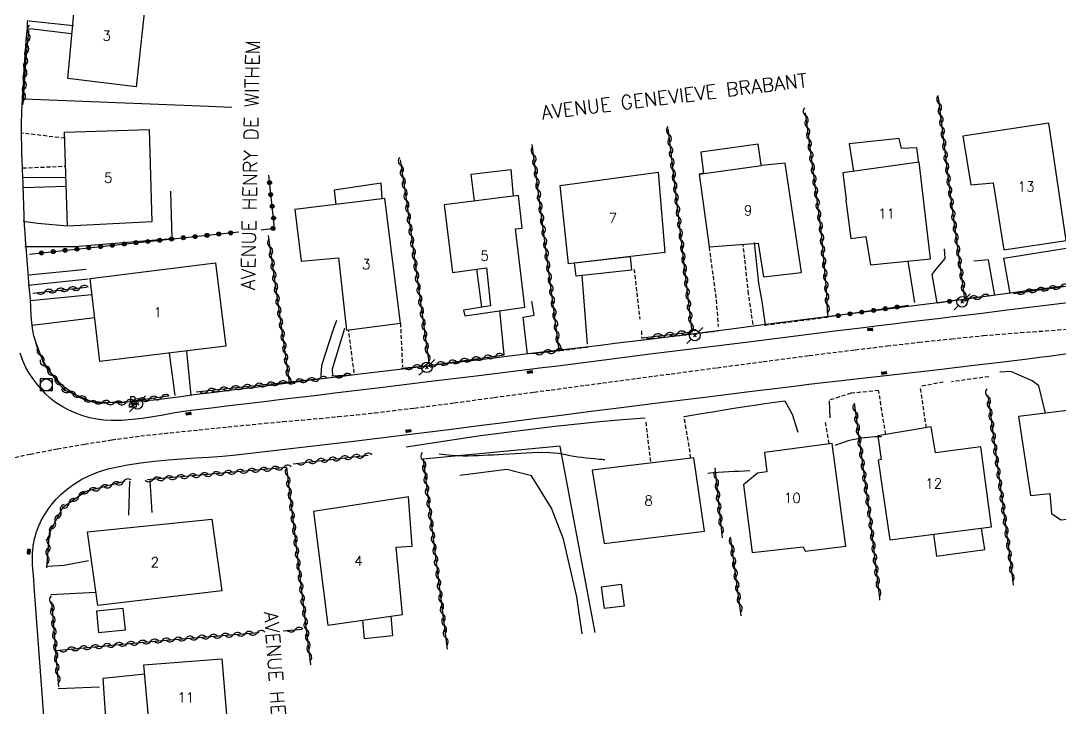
# Model space of a CAD drawing. Header units: millimetres. Extents: x 150997 to 152001, y 151999 to 153001.
# Drawn here: x 151516.8 to 151647.9, y 152403.7 to 152490.5 of the extents above; entities that cross this region are included whole.
import ezdxf
from ezdxf.enums import TextEntityAlignment as Align

# ---------------------------------------------------------------- set-up
doc = ezdxf.new("R2010")
doc.units = ezdxf.units.MM
doc.linetypes.add('DASHED', pattern=[0.75, 0.5, -0.25])
doc.layers.get('0').update_dxf_attribs({"linetype": 'CONTINUOUS'})
for name, color, linetype in [('W0001', 6, 'DASHED'), ('W0014', 7, 'CONTINUOUS'), ('W0017', 7, 'CONTINUOUS'), ('W0101', 7, 'CONTINUOUS'), ('W0104', 1, 'CONTINUOUS'), ('W0105', 7, 'CONTINUOUS'), ('W0112', 1, 'DASHED'), ('W0211', 2, 'CONTINUOUS'), ('W0214', 2, 'CONTINUOUS'), ('W0300', 7, 'CONTINUOUS'), ('W0310', 3, 'CONTINUOUS'), ('W0323', 7, 'CONTINUOUS'), ('W0330', 7, 'CONTINUOUS'), ('W0401', 7, 'CONTINUOUS'), ('W0420', 7, 'CONTINUOUS'), ('W0438', 7, 'CONTINUOUS'), ('W0473', 7, 'CONTINUOUS'), ('W0989', 7, 'CONTINUOUS'), ('W0991', 7, 'CONTINUOUS')]:
    doc.layers.add(name, color=color, linetype=linetype)
doc.styles.get("Standard").update_dxf_attribs({"font": 'romans.shx', "width": 0.85})

# ---------------------------------------------------------------- blocks, each defined once
blk = doc.blocks.new('T473')
for p, q in [((-0.166667, 0.166667), (0.166667, -0.166667)), ((-0.166667, -0.166667), (0.166667, 0.166667)), ((0.500001, 0.500001), (1.000002, 1.000002)), ((-1.000002, -1.000002), (-0.500001, -0.500001))]:
    blk.add_line(p, q)
blk.add_ellipse((0, 0), major_axis=(0.471405, 0.471405), ratio=1, start_param=5.4977871438, end_param=11.780972451)
blk = doc.blocks.new('T401')
for p, q in [((-0.3, 0.3), (0, 0.3)), ((-0.3, -0.25), (-0.3, 0.3)), ((-0.3, 0.15), (0, 0.15)), ((-0.3, 0), (0, 0)), ((0, 0.3), (0, -0.25)), ((-0.3, -0.15), (0, -0.15)), ((-0.3, -0.25), (-0.3, -0.3)), ((-0.3, -0.3), (0, -0.3)), ((0, -0.3), (0, -0.25))]:
    blk.add_line(p, q)
blk = doc.blocks.new('T420')
for p, q in [((0.75, 0.75), (-0.75, 0.75)), ((-0.75, 0.75), (-0.75, -0.75)), ((0.75, 0.75), (0.75, -0.75)), ((0.75, -0.75), (-0.75, -0.75))]:
    blk.add_line(p, q)
blk.add_ellipse((0, 0), major_axis=(-0.53, 0.53), ratio=1, start_param=3.926991, end_param=10.210176)
blk = doc.blocks.new('T438')
for p, q in [((-0.4, 0.2), (0.4, 0.2)), ((-0.4, -0.2), (-0.4, 0.2)), ((0.15, 1.1), (-0.3, 1.1)), ((-0.3, 1.1), (-0.3, 0.5)), ((-0.3, 0.5), (0.15, 0.5)), ((0.3, 0.65), (0.3, 0.95)), ((0.4, 0.2), (0.4, -0.2))]:
    blk.add_line(p, q)
at = {"flags": 128}
for points in [[(-0.4, -0.2), (0.4, 0.2)], [(0.4, -0.2), (-0.4, -0.2)]]:
    blk.add_lwpolyline(points, dxfattribs=at)
for centre, major_axis, start_param, end_param in [((0.15, 0.95), (0.106, -0.106), 0.785398, 2.356194), ((0.15, 0.65), (0.106, 0.106), 3.926991, 5.497787)]:
    blk.add_ellipse(centre, major_axis=major_axis, ratio=1, start_param=start_param, end_param=end_param)
blk = doc.blocks.new('t310o')
at = {"color": 0, "linetype": 'Continuous'}
for centre, start, end in [((-0.5, 0.38), 216.8699, 323.1304), ((0.5, -0.37), 36.8699, 143.1303)]:
    blk.add_arc(centre, 0.625, start, end, dxfattribs=at)
blk = doc.blocks.new('t323o')
at = {"color": 0, "linetype": 'Continuous'}
for radius in [0.25, 0.15]:
    blk.add_circle((0, 0), radius, dxfattribs=at)

msp = doc.modelspace()

# ---------------------------------------------------------------- linework, layer by layer
at = {"layer": 'W0001'}
msp.add_lwpolyline([(151514.59, 152435.08), (151517.99, 152435.8), (151521.41, 152436.46), (151524.83, 152437.06), (151528.27, 152437.6), (151531.92, 152438.09), (151535.59, 152438.49), (151539.26, 152438.86), (151542.93, 152439.24), (151545.24, 152439.47), (151547.55, 152439.69), (151549.87, 152439.9), (151552.18, 152440.1), (151554.49, 152440.31), (151556.81, 152440.53), (151559.12, 152440.76), (151561.43, 152441.01), (151566.47, 152441.62), (151571.5, 152442.27), (151576.53, 152442.96), (151581.56, 152443.63), (151583.72, 152443.91), (151585.88, 152444.2), (151588.04, 152444.49), (151590.2, 152444.78), (151592.36, 152445.07), (151594.52, 152445.36), (151596.69, 152445.65), (151598.85, 152445.93), (151604.65, 152446.71), (151610.46, 152447.48), (151616.26, 152448.25), (151622.08, 152448.97), (151626.12, 152449.45), (151630.16, 152449.92), (151634.21, 152450.36), (151638.26, 152450.76), (151639.82, 152450.9), (151641.38, 152451.03), (151642.93, 152451.14), (151644.49, 152451.25), (151646.05, 152451.36), (151647.61, 152451.48), (151649.17, 152451.6)], dxfattribs=at)
at = {"layer": 'W0014'}
for points in [[(151648.4, 152457), (151646.55, 152456.77), (151644.71, 152456.53), (151642.86, 152456.28), (151641.01, 152456.02), (151639.17, 152455.77), (151637.32, 152455.52), (151635.47, 152455.28), (151629.15, 152454.47), (151622.82, 152453.66), (151616.49, 152452.86), (151610.16, 152452.06), (151606.47, 152451.59), (151602.78, 152451.12), (151599.09, 152450.65), (151595.4, 152450.19), (151593.57, 152449.97), (151591.75, 152449.75), (151589.92, 152449.53), (151588.1, 152449.31), (151586.27, 152449.09), (151584.45, 152448.87), (151582.62, 152448.66), (151580.8, 152448.44), (151575.41, 152447.79), (151570.02, 152447.14), (151564.63, 152446.5), (151559.24, 152445.84), (151556.67, 152445.52), (151554.1, 152445.2), (151551.52, 152444.88), (151548.95, 152444.55), (151546.38, 152444.23), (151543.8, 152443.9), (151541.23, 152443.58), (151538.66, 152443.27), (151536.97, 152443.05), (151535.29, 152442.84), (151533.61, 152442.63), (151531.92, 152442.47), (151531.21, 152442.41), (151530.5, 152442.38), (151529.78, 152442.35), (151529.07, 152442.33), (151528.28, 152442.3), (151527.48, 152442.25), (151526.67, 152442.25), (151525.87, 152442.36), (151525.16, 152442.56), (151524.47, 152442.84), (151523.81, 152443.17), (151523.18, 152443.57), (151522.42, 152444.15), (151521.71, 152444.8), (151521.07, 152445.5), (151520.47, 152446.24), (151520.05, 152446.86), (151519.68, 152447.5), (151519.36, 152448.16), (151519.07, 152448.84), (151518.83, 152449.46), (151518.63, 152450.09), (151518.46, 152450.74), (151518.32, 152451.39), (151518.18, 152452.36), (151518.11, 152453.34), (151518.06, 152454.32), (151518, 152455.3), (151517.86, 152456.96), (151517.72, 152458.63), (151517.59, 152460.3), (151517.46, 152461.97), (151517.4, 152462.87), (151517.34, 152463.76), (151517.28, 152464.66), (151517.23, 152465.56), (151517.2, 152466.2), (151517.18, 152466.84), (151517.16, 152467.48), (151517.14, 152468.11), (151517.12, 152468.75), (151517.1, 152469.39), (151517.08, 152470.03), (151517.06, 152470.67), (151517.05, 152471.07), (151517.03, 152471.48), (151517.01, 152471.88), (151516.99, 152472.29), (151516.98, 152472.69), (151516.96, 152473.1), (151516.94, 152473.51), (151516.93, 152473.91), (151516.91, 152474.83), (151516.89, 152475.75), (151516.88, 152476.68), (151516.89, 152477.6), (151516.9, 152478), (151516.91, 152478.41), (151516.92, 152478.81), (151516.94, 152479.21), (151516.96, 152479.62), (151516.98, 152480.02), (151517.01, 152480.43), (151517.03, 152480.83), (151517.13, 152482.61), (151517.24, 152484.39), (151517.36, 152486.17), (151517.48, 152487.95), (151517.52, 152488.39), (151517.55, 152488.83), (151517.59, 152489.27), (151517.62, 152489.71), (151517.66, 152490.15), (151517.7, 152490.59)], [(151649.23, 152454.96), (151646.45, 152454.61), (151643.67, 152454.26), (151640.89, 152453.91), (151638.11, 152453.57), (151636.24, 152453.34), (151634.37, 152453.11), (151632.5, 152452.88), (151630.62, 152452.66), (151628.75, 152452.44), (151626.88, 152452.21), (151625.01, 152451.98), (151623.14, 152451.76), (151619.51, 152451.31), (151615.88, 152450.85), (151612.25, 152450.4), (151608.62, 152449.95), (151605.52, 152449.56), (151602.42, 152449.17), (151599.31, 152448.78), (151596.21, 152448.4), (151594.27, 152448.15), (151592.32, 152447.91), (151590.38, 152447.66), (151588.43, 152447.41), (151586.49, 152447.17), (151584.54, 152446.92), (151582.6, 152446.68), (151580.65, 152446.44), (151574.59, 152445.69), (151568.53, 152444.95), (151562.46, 152444.22), (151556.4, 152443.48), (151554.18, 152443.22), (151551.96, 152442.95), (151549.74, 152442.68), (151547.52, 152442.42), (151545.3, 152442.15), (151543.08, 152441.88), (151540.86, 152441.61), (151538.64, 152441.34), (151537.34, 152441.16), (151536.04, 152440.95), (151534.75, 152440.73), (151533.45, 152440.51), (151532.15, 152440.31), (151530.83, 152440.16), (151529.51, 152440.06), (151528.19, 152440.04), (151527.29, 152440.09), (151526.39, 152440.2), (151525.51, 152440.38), (151524.64, 152440.62), (151523.73, 152440.95), (151522.85, 152441.33), (151522, 152441.79), (151521.19, 152442.31), (151520.53, 152442.84), (151519.92, 152443.42), (151519.35, 152444.04), (151518.82, 152444.68), (151518.32, 152445.33), (151517.85, 152446.01), (151517.43, 152446.73), (151517.09, 152447.48), (151516.73, 152448.55)], [(151519.73, 152402.18), (151519.52, 152404.99), (151519.31, 152407.8), (151519.1, 152410.62), (151518.89, 152413.43), (151518.69, 152416.25), (151518.5, 152419.06), (151518.42, 152419.98), (151518.34, 152420.89), (151518.28, 152421.81), (151518.27, 152422.74), (151518.28, 152423.05), (151518.29, 152423.36), (151518.31, 152423.67), (151518.34, 152423.99), (151518.37, 152424.3), (151518.42, 152424.61), (151518.48, 152424.92), (151518.55, 152425.23), (151518.78, 152426), (151519.07, 152426.75), (151519.41, 152427.49), (151519.81, 152428.19), (151520.25, 152428.87), (151520.74, 152429.52), (151521.27, 152430.13), (151521.85, 152430.7), (151522.68, 152431.4), (151523.56, 152432.05), (151524.48, 152432.62), (151525.45, 152433.12), (151526.61, 152433.58), (151527.82, 152433.93), (151529.03, 152434.2), (151530.25, 152434.43), (151531.96, 152434.71), (151533.67, 152434.92), (151535.38, 152435.08), (151537.1, 152435.21), (151538.82, 152435.32), (151540.53, 152435.43), (151542.25, 152435.56), (151543.96, 152435.73), (151549.03, 152436.29), (151554.1, 152436.88), (151559.17, 152437.49), (151564.23, 152438.11), (151567.69, 152438.54), (151571.15, 152438.97), (151574.6, 152439.4), (151578.06, 152439.84), (151581.51, 152440.28), (151584.97, 152440.72), (151588.42, 152441.16), (151591.88, 152441.6), (151597.5, 152442.3), (151603.12, 152443.01), (151608.74, 152443.71), (151614.37, 152444.39), (151616.23, 152444.61), (151618.09, 152444.83), (151619.95, 152445.04), (151621.82, 152445.25), (151623.68, 152445.46), (151625.54, 152445.67), (151627.4, 152445.88), (151629.27, 152446.1), (151632.98, 152446.53), (151636.7, 152446.97), (151640.42, 152447.42), (151644.13, 152447.88), (151645.31, 152448.03), (151646.49, 152448.18), (151647.67, 152448.34), (151648.85, 152448.49)], [(151595.56, 152440.34), (151592.71, 152440.12), (151589.87, 152439.88), (151587.02, 152439.6), (151584.18, 152439.29), (151579.48, 152438.71), (151574.78, 152438.09), (151570.08, 152437.4), (151565.4, 152436.67)]]:
    msp.add_lwpolyline(points, dxfattribs=at)
at = {"layer": 'W0017'}
for points in [[(151523.44, 152489.88), (151517.85, 152490.44)], [(151517.97, 152489.51), (151523.17, 152488.9)], [(151535.9, 152463.04), (151535.74, 152468.98)], [(151522.67, 152464.56), (151518.95, 152464.9), (151517.1, 152465.18)], [(151517.31, 152461.99), (151523.55, 152462.01), (151535.9, 152463.04)], [(151610.77, 152452.13), (151610.33, 152455.07), (151609.9, 152457.39), (151609.35, 152462.53)], [(151632.42, 152454.89), (151631.79, 152458.49), (151632.27, 152459.16), (151633.41, 152460.48), (151633.32, 152461.71)], [(151640.82, 152460.53), (151648.69, 152461.8)], [(151628.72, 152460.17), (151629.56, 152454.95)], [(151639.71, 152455.83), (151638.87, 152460.31), (151637.05, 152460.17)], [(151641.62, 152456.08), (151640.82, 152460.53)], [(151525.06, 152459.11), (151517.83, 152458.37)], [(151517.71, 152457.11), (151525.31, 152457.94)], [(151588.3, 152449.66), (151587.64, 152458.35)], [(151518.02, 152455.19), (151525.7, 152455.93)], [(151580.72, 152448.43), (151580.19, 152453.08), (151581.58, 152453.34), (151581.28, 152455.12)], [(151577.8, 152448.32), (151577.25, 152453.94)], [(151518.21, 152452.08), (151526.12, 152453.04)], [(151556.61, 152452.65), (151556.22, 152451.53), (151554.74, 152446.99), (151554.67, 152445.78), (151554.68, 152445.46)], [(151556.15, 152445.64), (151556.11, 152446.58), (151557.68, 152451.68)], [(151535.5, 152448.54), (151536.23, 152443.21)], [(151538.3, 152443.22), (151537.73, 152448.81)], [(151646.09, 152440.97), (151645.25, 152444.4), (151644.38, 152445.06), (151641.69, 152446.25), (151640.32, 152446.16)], [(151613.18, 152442.51), (151614.12, 152440.83), (151614.82, 152438.56)], [(151618.8, 152442.54), (151618.88, 152440.39)], [(151530.5, 152432.39), (151530.39, 152428.08)], [(151533.36, 152428.41), (151533.13, 152432.46)], [(151520.14, 152421.64), (151522.26, 152421.77), (151525.32, 152422.38)], [(151526.26, 152418.31), (151520.57, 152418.03)], [(151521.5, 152406.2), (151526.73, 152406.43)]]:
    msp.add_lwpolyline(points, dxfattribs=at)
at = {"layer": 'W0101'}
for points in [[(151531.33, 152482.17), (151522.73, 152483.23), (151523.83, 152495.07), (151532.64, 152494.23)], [(151648.7, 152462.78), (151646.51, 152477.58), (151635.64, 152475.95), (151636.67, 152469.81), (151639.48, 152470.03), (151640.81, 152461.57)], [(151533.33, 152465.11), (151522.67, 152464.56), (151522.32, 152476.43), (151532.98, 152476.77)], [(151631.59, 152460.47), (151630.16, 152472.64), (151620.52, 152471.29), (151620.92, 152467.89), (151620.9, 152467.84), (151621.51, 152463), (151623.43, 152463.28), (151623.99, 152459.68)], [(151598.04, 152461.27), (151585.89, 152459.84), (151584.83, 152469.72), (151597.23, 152471.39)], [(151564.69, 152452.33), (151562.72, 152468.08), (151551.35, 152466.66), (151552.18, 152460.14), (151556.89, 152460.58), (151557.87, 152451.46)], [(151580.4, 152454.37), (151579.21, 152464.24), (151580.07, 152464.33), (151579.6, 152468.45), (151570.22, 152467.29), (151571.27, 152458.73), (151575.55, 152459.3), (151576.05, 152454.53), (151572.63, 152453.96), (151572.83, 152453.24)], [(151542.68, 152449.41), (151526.77, 152447.48), (151525.55, 152457.97), (151541.35, 152459.93)], [(151655.06, 152442.08), (151642.68, 152440.55), (151644.19, 152430.59), (151646.63, 152430.84), (151646.63, 152430.82), (151646.83, 152428.32), (151648.03, 152427.49), (151651.4, 152427.85), (151651.4, 152427.82), (151651.41, 152427.55), (151656.83, 152428.41)], [(151631.67, 152439.23), (151624.92, 152438.11), (151625.34, 152435.12), (151624.99, 152435.05), (151626.43, 152424.98), (151639.27, 152426.62), (151637.94, 152436.74), (151632.22, 152435.97)], [(151619.16, 152437.14), (151610.61, 152436), (151610.94, 152433.57), (151609.74, 152433.38), (151607.99, 152431.93), (151609.08, 152423.4), (151615.52, 152424.11), (151615.74, 152423.55), (151620.87, 152424.2)], [(151601.72, 152435.34), (151588.88, 152433.76), (151590.41, 152424.52), (151603.04, 152426.07)], [(151565.73, 152430.41), (151553.72, 152428.55), (151555.52, 152414.21), (151564.95, 152415.55), (151564.15, 152424.04), (151566.19, 152424.17)], [(151542.18, 152418.55), (151526.51, 152416.7), (151525.22, 152425.98), (151540.9, 152427.59)], [(151542.91, 152400.89), (151533.13, 152400.22), (151532.33, 152409.2), (151542.14, 152409.94)]]:
    msp.add_lwpolyline(points, close=True, dxfattribs=at)
for points in [[(151610.25, 152472.22), (151610.22, 152472.3), (151609.85, 152474.94), (151602.61, 152473.91), (151602.95, 152471.27), (151602.37, 152471.16)], [(151615.28, 152458.74), (151613.22, 152472.55), (151610.25, 152472.22)], [(151602.37, 152471.16), (151603.63, 152461.96), (151609.82, 152462.45), (151610.49, 152458.18), (151615.28, 152458.74)]]:
    msp.add_lwpolyline(points, dxfattribs=at)
at = {"layer": 'W0104'}
for points in [[(151630.08, 152472.63), (151629.85, 152474.47), (151627.92, 152474.38), (151627.62, 152475.63), (151621.3, 152474.97), (151621.87, 152471.48)], [(151574.04, 152467.76), (151573.6, 152471.15), (151578.63, 152471.71), (151578.92, 152468.37)], [(151602.37, 152471.16), (151610.25, 152472.22)], [(151562.4, 152468.04), (151562.25, 152469.99), (151556.35, 152469.14), (151556.55, 152467.31)], [(151574.98, 152454.35), (151574.34, 152459.14)], [(151631.95, 152425.69), (151632.35, 152422.93), (151638.42, 152423.75), (151638, 152426.46)], [(151563.47, 152415.35), (151563.7, 152412.85), (151560.14, 152412.49), (151559.97, 152414.85)], [(151533.07, 152400.92), (151527.64, 152400.61), (151527.17, 152407.52), (151532.43, 152408.07)]]:
    msp.add_lwpolyline(points, dxfattribs=at)
for points in [[(151593.69, 152460.76), (151593.86, 152459.02), (151586.87, 152458.27), (151586.65, 152459.93)], [(151592.56, 152419.37), (151592.91, 152416.61), (151590.43, 152416.3), (151590.08, 152419.05)], [(151529.73, 152416.29), (151526.36, 152415.96), (151526.61, 152413.28), (151529.99, 152413.61)]]:
    msp.add_lwpolyline(points, close=True, dxfattribs=at)
at = {"layer": 'W0105'}
for points in [[(151522.49, 152470.67), (151517.06, 152470.73)], [(151517.1, 152469.46), (151522.52, 152469.62)]]:
    msp.add_lwpolyline(points, dxfattribs=at)
at = {"layer": 'W0112'}
for points in [[(151522.34, 152475.68), (151516.91, 152476.32)], [(151517.03, 152471.92), (151522.45, 152472.15)], [(151603.63, 152461.96), (151604.53, 152455.3), (151604.53, 152455.25), (151604.78, 152451.9)], [(151609.19, 152452.17), (151608.62, 152456.04), (151607.94, 152462.3)], [(151594.17, 152459.12), (151594.89, 152452.83)], [(151564.69, 152452.33), (151564.95, 152446.8)], [(151610.64, 152452.08), (151618.56, 152453.09)], [(151558.86, 152446.05), (151558.15, 152451.49)], [(151594.98, 152450.2), (151604.77, 152451.35)], [(151595.09, 152451.36), (151595.14, 152450.4)], [(151584.82, 152448.86), (151588.3, 152449.32)], [(151638.94, 152445.57), (151634.24, 152444.94)], [(151633.19, 152444.89), (151630.29, 152444.33)], [(151631.05, 152439.12), (151630.29, 152444.33)], [(151625.03, 152443.83), (151621.55, 152443.48), (151618.8, 152442.59)], [(151625.92, 152438.28), (151625.03, 152443.83)], [(151601.35, 152435.29), (151600.5, 152440.55)], [(151595.64, 152439.83), (151596.26, 152434.67)], [(151618.79, 152437.1), (151618.33, 152439.84)]]:
    msp.add_lwpolyline(points, dxfattribs=at)
at = {"layer": 'W0211'}
msp.add_lwpolyline([(151619.57, 152436.91, -0.053817), (151622.03, 152437.7, -0.053817), (151625.4, 152438.02)], format="xyb", dxfattribs=at)
for points in [[(151569.56, 152435.83), (151570.32, 152435.74), (151571.08, 152435.67), (151571.85, 152435.62), (151572.61, 152435.6), (151573.25, 152435.59), (151573.88, 152435.61), (151574.52, 152435.63), (151575.15, 152435.66), (151575.78, 152435.69), (151576.42, 152435.73), (151577.05, 152435.76), (151577.69, 152435.79), (151579.15, 152435.87), (151580.62, 152435.97), (151582.09, 152436.04), (151583.57, 152436.01), (151584.07, 152435.97), (151584.58, 152435.91), (151585.08, 152435.83), (151585.58, 152435.74), (151586.08, 152435.64), (151586.57, 152435.55), (151587.07, 152435.47), (151587.58, 152435.4), (151588.12, 152435.33), (151588.67, 152435.28), (151589.22, 152435.23), (151589.77, 152435.18), (151589.94, 152435.17), (151590.12, 152435.15), (151590.29, 152435.14), (151590.47, 152435.13)], [(151603.46, 152433.41), (151604.12, 152433.46), (151604.78, 152433.51), (151605.45, 152433.55), (151606.11, 152433.59), (151606.77, 152433.63), (151607.44, 152433.66), (151608.1, 152433.69), (151608.77, 152433.72)]]:
    msp.add_lwpolyline(points, dxfattribs=at)
at = {"layer": 'W0214'}
msp.add_lwpolyline([(151600.5, 152440.55), (151602.41, 152440.88), (151604.33, 152441.19), (151606.24, 152441.5), (151608.16, 152441.8), (151609.42, 152441.99), (151610.67, 152442.17), (151611.93, 152442.34), (151613.18, 152442.51)], dxfattribs=at)
at = {"layer": 'W0300'}
for points in [[(151543.42, 152479.56), (151540.52, 152479.68), (151534.16, 152479.94), (151527.8, 152480.2), (151521.44, 152480.45), (151520.38, 152480.49), (151519.32, 152480.53), (151518.26, 152480.56), (151517.21, 152480.6)], [(151584.86, 152436.79), (151567.56, 152435.18)], [(151589.26, 152413.29), (151584.86, 152436.77)]]:
    msp.add_lwpolyline(points, dxfattribs=at)
at = {"layer": 'W0310'}
for points in [[(151517.11, 152479.92), (151517.42, 152485.4), (151517.85, 152489.54)], [(151639.48, 152455.84), (151635.9, 152455.4), (151634.01, 152469.19), (151632.57, 152480.84)], [(151618.63, 152453.18), (151618.46, 152456.59), (151617.78, 152464.06), (151615.79, 152478.88)], [(151595.18, 152450.5), (151601.52, 152451.24), (151601.49, 152451.24), (151600.25, 152461.97), (151598.69, 152475.21), (151598.49, 152476.87)], [(151581.26, 152448.49), (151584.77, 152448.86), (151584.74, 152448.86), (151581.33, 152474.88)], [(151564.64, 152472.94), (151565.42, 152468.04), (151568.32, 152447.01)], [(151554.53, 152445.3), (151550.68, 152444.9), (151548.05, 152463.41)], [(151518.33, 152456.12), (151525.1, 152456.87)], [(151642.03, 152456.08), (151649.22, 152457.1)], [(151535.4, 152443.11), (151529.33, 152442.25), (151525.75, 152442.4), (151522.29, 152443.89), (151519.74, 152447.13), (151518.76, 152449.72)], [(151564.78, 152446.63), (151567.94, 152446.94), (151577.8, 152448.32)], [(151558.52, 152445.77), (151556, 152445.62)], [(151550.68, 152444.9), (151538.91, 152443.64)], [(151638.81, 152443.2), (151641.63, 152422.47), (151641.99, 152419.26)], [(151625.19, 152417.36), (151625.16, 152417.63), (151623.95, 152427.74), (151621.97, 152442.25)], [(151551.17, 152434.58), (151560.64, 152435.68)], [(151567.56, 152435.1), (151570.58, 152411.17)], [(151553.37, 152409.22), (151550.34, 152434.11), (151550.31, 152434.13), (151532.74, 152432.55)], [(151605.31, 152425.24), (151604.41, 152434.07)], [(151529.9, 152432.33), (151525.02, 152431.08), (151522.05, 152429.03), (151520.39, 152425.81), (151520.04, 152421.43)], [(151607.7, 152415.38), (151606.39, 152425.16)], [(151521.58, 152406.44), (151521.21, 152410.89), (151521.2, 152410.99), (151520.69, 152417.16)], [(151521.2, 152410.99), (151533.2, 152412.14), (151546.84, 152413.26)], [(151549.9, 152413.51), (151552.24, 152413.7)]]:
    msp.add_lwpolyline(points, dxfattribs=at)
at = {"layer": 'W0323'}
for points in [[(151547.12, 152464.13), (151548.82, 152464.31), (151548.07, 152471.01)], [(151517.91, 152461.04), (151531.24, 152462.48), (151544.31, 152463.84)], [(151635.13, 152455.26), (151632.49, 152454.84)], [(151628.81, 152454.58), (151618.45, 152453.07)]]:
    msp.add_lwpolyline(points, dxfattribs=at)
at = {"layer": 'W0330'}
msp.add_lwpolyline([(151587.61, 152413.1), (151586.96, 152417.8), (151585.28, 152425.05), (151583.74, 152428.96), (151581.21, 152433.06), (151578.11, 152433.85), (151572.17, 152433.1)], dxfattribs=at)

# ---------------------------------------------------------------- block references
at = {"layer": 'W0310'}
for p, rotation in [((151517.78, 152488.9), 84.06455738657793), ((151517.62, 152487.4), 84.06455738657793), ((151517.47, 152485.91), 84.06455738657793), ((151517.36, 152484.42), 86.7494765926798), ((151517.28, 152482.92), 86.7494765926798), ((151517.19, 152481.42), 86.7494765926798), ((151632.67, 152480.08), 97.04658777673474), ((151615.84, 152478.52), 97.65343998153836), ((151632.85, 152478.59), 97.04658777673474), ((151598.57, 152476.16), 96.89148497839216), ((151616.04, 152477.03), 97.65343998153836), ((151633.03, 152477.1), 97.04658777673474), ((151598.75, 152474.67), 96.72465132625324), ((151616.24, 152475.54), 97.65343998153836), ((151633.22, 152475.61), 97.04658777673474), ((151581.5, 152473.6), 97.47540066534856), ((151616.44, 152474.06), 97.65343998153836), ((151633.4, 152474.12), 97.04658777673474), ((151564.75, 152472.26), 278.9696591517873), ((151581.69, 152472.11), 97.47540066534856), ((151598.93, 152473.18), 96.72465132625324), ((151616.64, 152472.57), 97.65343998153836), ((151633.59, 152472.63), 97.04658777673474), ((151564.98, 152470.78), 278.9696591517873), ((151599.1, 152471.69), 96.72465132625324), ((151616.84, 152471.08), 97.65343998153836), ((151633.77, 152471.14), 97.04658777673474), ((151581.89, 152470.62), 97.47540066534856), ((151599.28, 152470.2), 96.72465132625324), ((151617.04, 152469.6), 97.65343998153836), ((151633.95, 152469.66), 97.04658777673474), ((151565.22, 152469.3), 278.9696591517873), ((151582.08, 152469.13), 97.47540066534856), ((151599.45, 152468.72), 96.72465132625324), ((151617.24, 152468.11), 97.65343998153836), ((151634.15, 152468.17), 97.80113777196638), ((151565.45, 152467.81), 277.8491643535448), ((151582.28, 152467.65), 97.47540066534856), ((151599.63, 152467.23), 96.72465132625324), ((151565.65, 152466.33), 277.8491643535448), ((151582.47, 152466.16), 97.47540066534856), ((151599.8, 152465.74), 96.72465132625324), ((151617.44, 152466.62), 97.65343998153836), ((151634.36, 152466.68), 97.80113777196638), ((151565.86, 152464.84), 277.8491643535448), ((151582.67, 152464.67), 97.47540066534856), ((151599.98, 152464.25), 96.72465132625324), ((151617.64, 152465.14), 97.65343998153836), ((151634.56, 152465.2), 97.80113777196638), ((151566.06, 152463.36), 277.8491643535448), ((151582.86, 152463.19), 97.47540066534856), ((151617.82, 152463.65), 95.23107496945285), ((151634.76, 152463.71), 97.80113777196638), ((151548.26, 152461.93), 98.09153626805931), ((151566.27, 152461.87), 277.8491643535448), ((151583.06, 152461.7), 97.47540066534856), ((151600.16, 152462.76), 96.72465132625324), ((151617.95, 152462.16), 95.23107496945285), ((151634.97, 152462.22), 97.80113777196638), ((151548.47, 152460.44), 98.09153626805931), ((151566.47, 152460.38), 277.8491643535448), ((151583.25, 152460.21), 97.47540066534856), ((151600.33, 152461.27), 96.59917646808543), ((151618.09, 152460.66), 95.23107496945285), ((151635.17, 152460.74), 97.80113777196638), ((151548.68, 152458.96), 98.09153626805931), ((151566.68, 152458.9), 277.8491643535448), ((151600.5, 152459.78), 96.59917646808543), ((151618.23, 152459.17), 95.23107496945285), ((151635.37, 152459.25), 97.80113777196638), ((151583.45, 152458.72), 97.47540066534856), ((151600.67, 152458.29), 96.59917646808543), ((151618.36, 152457.67), 95.23107496945285), ((151635.58, 152457.77), 97.80113777196638), ((151548.89, 152457.47), 98.09153626805931), ((151566.88, 152457.41), 277.8491643535448), ((151583.64, 152457.24), 97.47540066534856), ((151600.85, 152456.8), 96.59917646808543), ((151635.78, 152456.28), 97.80113777196638), ((151647.97, 152456.92), 8.063115892718242), ((151519.82, 152456.29), 6.30581558322563), ((151521.31, 152456.45), 6.30581558322563), ((151522.81, 152456.62), 6.30581558322563), ((151524.3, 152456.78), 6.30581558322563), ((151549.1, 152455.99), 98.09153626805931), ((151567.09, 152455.93), 277.8491643535448), ((151583.84, 152455.75), 97.47540066534856), ((151601.02, 152455.31), 96.59917646808543), ((151618.48, 152456.18), 92.78861156320227), ((151638, 152455.66), 187.0482467036318), ((151643.52, 152456.29), 8.063115892718242), ((151645, 152456.5), 8.063115892718242), ((151646.49, 152456.71), 8.063115892718242), ((151549.31, 152454.5), 98.09153626805931), ((151567.29, 152454.44), 277.8491643535448), ((151584.03, 152454.26), 97.47540066534856), ((151601.19, 152453.82), 96.59917646808543), ((151618.56, 152454.68), 92.78861156320227), ((151636.51, 152455.47), 187.0482467036318), ((151549.52, 152453.02), 98.09153626805931), ((151567.5, 152452.95), 277.8491643535448), ((151584.23, 152452.77), 97.47540066534856), ((151601.36, 152452.33), 96.59917646808543), ((151549.74, 152451.53), 98.09153626805931), ((151567.7, 152451.47), 277.8491643535448), ((151584.42, 152451.29), 97.47540066534856), ((151549.95, 152450.05), 98.09153626805931), ((151567.91, 152449.98), 277.8491643535448), ((151584.62, 152449.8), 97.47540066534856), ((151596.67, 152450.68), 6.685187598301244), ((151598.16, 152450.85), 6.685187598301244), ((151599.65, 152451.03), 6.685187598301244), ((151601.14, 152451.2), 6.685187598301244), ((151550.16, 152448.56), 98.09153626805931), ((151568.11, 152448.5), 277.8491643535448), ((151519.29, 152448.31), 110.577869411157), ((151550.37, 152447.08), 98.09153626805931), ((151573.71, 152447.75), 7.991726681706802), ((151575.2, 152447.96), 7.991726681706802), ((151576.68, 152448.17), 7.991726681706802), ((151582.75, 152448.65), 6.024317950877392), ((151584.25, 152448.81), 6.024317950877392), ((151519.88, 152446.94), 128.2493808316523), ((151566.28, 152446.77), 5.676471407505574), ((151567.77, 152446.92), 5.676471407505574), ((151569.25, 152447.12), 7.991726681706802), ((151570.74, 152447.33), 7.991726681706802), ((151572.23, 152447.54), 7.991726681706802), ((151520.81, 152445.76), 128.2493808316523), ((151521.74, 152444.59), 128.2493808316523), ((151550.58, 152445.59), 98.09153626805931), ((151552.97, 152445.14), 186.0136491767104), ((151554.46, 152445.3), 186.0136491767104), ((151557.49, 152445.71), 183.3824479522336), ((151522.85, 152443.65), 156.7355086849423), ((151540.4, 152443.8), 186.0905815984297), ((151541.89, 152443.96), 186.0905815984297), ((151543.38, 152444.12), 186.0905815984297), ((151544.87, 152444.28), 186.0905815984297), ((151546.37, 152444.44), 186.0905815984297), ((151547.86, 152444.6), 186.0905815984297), ((151549.35, 152444.76), 186.0905815984297), ((151551.48, 152444.98), 186.0136491767104), ((151524.23, 152443.06), 156.7355086849423), ((151525.61, 152442.46), 156.7355086849423), ((151531.57, 152442.57), 188.0811530982233), ((151533.05, 152442.78), 188.0811530982233), ((151534.54, 152442.99), 188.0811530982233), ((151638.83, 152443.05), 277.7381544287834), ((151527.09, 152442.35), 177.6200388909417), ((151528.59, 152442.28), 177.6200388909417), ((151530.08, 152442.36), 188.0811530982233), ((151622.11, 152441.16), 97.77432874761776), ((151639.04, 152441.57), 277.7381544287834), ((151622.32, 152439.67), 97.77432874761776), ((151639.24, 152440.08), 277.7381544287834), ((151622.52, 152438.19), 97.77432874761776), ((151639.44, 152438.59), 277.7381544287834), ((151622.72, 152436.7), 97.77432874761776), ((151639.64, 152437.11), 277.7381544287834), ((151639.84, 152435.62), 277.7381544287834), ((151552.66, 152434.75), 6.602384302877776), ((151554.15, 152434.92), 6.602384302877776), ((151555.64, 152435.1), 6.602384302877776), ((151557.13, 152435.27), 6.602384302877776), ((151558.62, 152435.44), 6.602384302877776), ((151560.11, 152435.61), 6.602384302877776), ((151567.58, 152434.98), 277.1898745286078), ((151622.93, 152435.22), 97.77432874761776), ((151640.05, 152434.14), 277.7381544287834), ((151542.45, 152433.43), 185.1391411503546), ((151543.95, 152433.56), 185.1391411503546), ((151545.44, 152433.69), 185.1391411503546), ((151546.94, 152433.83), 185.1391411503546), ((151548.43, 152433.96), 185.1391411503546), ((151549.92, 152434.1), 185.1391411503546), ((151550.47, 152433.04), 96.94091738780882), ((151567.77, 152433.49), 277.1898745286078), ((151604.55, 152432.7), 95.7793038595961), ((151623.13, 152433.73), 97.77432874761776), ((151640.25, 152432.65), 277.7381544287834), ((151528.29, 152431.92), 194.3309127473681), ((151529.74, 152432.29), 194.3309127473681), ((151533.49, 152432.62), 185.1391411503546), ((151534.98, 152432.75), 185.1391411503546), ((151536.48, 152432.89), 185.1391411503546), ((151537.97, 152433.02), 185.1391411503546), ((151539.47, 152433.16), 185.1391411503546), ((151540.96, 152433.29), 185.1391411503546), ((151550.65, 152431.55), 96.94091738780882), ((151567.95, 152432), 277.1898745286078), ((151623.33, 152432.24), 97.77432874761776), ((151524.1, 152430.45), 214.7353822619292), ((151525.38, 152431.18), 194.3309127473681), ((151526.84, 152431.55), 194.3309127473681), ((151550.83, 152430.06), 96.94091738780882), ((151568.14, 152430.52), 277.1898745286078), ((151604.7, 152431.21), 95.7793038595961), ((151623.53, 152430.76), 97.77432874761776), ((151640.45, 152431.16), 277.7381544287834), ((151522.86, 152429.59), 214.7353822619292), ((151568.33, 152429.03), 277.1898745286078), ((151604.85, 152429.72), 95.7793038595961), ((151623.74, 152429.27), 97.77432874761776), ((151640.65, 152429.68), 277.7381544287834), ((151521.82, 152428.57), 242.7004277889307), ((151551.01, 152428.58), 96.94091738780882), ((151568.52, 152427.54), 277.1898745286078), ((151605, 152428.22), 95.7793038595961), ((151623.94, 152427.78), 97.77432874761776), ((151640.85, 152428.19), 277.7381544287834), ((151521.13, 152427.24), 242.7004277889307), ((151551.2, 152427.09), 96.94091738780882), ((151568.7, 152426.05), 277.1898745286078), ((151605.16, 152426.73), 95.7793038595961), ((151624.12, 152426.29), 96.84791371123082), ((151641.06, 152426.7), 277.7381544287834), ((151520.44, 152425.91), 242.7004277889307), ((151551.38, 152425.6), 96.94091738780882), ((151624.3, 152424.81), 96.84791371123082), ((151641.26, 152425.22), 277.7381544287834), ((151520.28, 152424.42), 265.3859921086681), ((151551.56, 152424.11), 96.94091738780882), ((151568.89, 152424.56), 277.1898745286078), ((151606.5, 152424.3), 97.65349730410442), ((151641.46, 152423.73), 277.7381544287834), ((151520.16, 152422.93), 265.3859921086681), ((151551.74, 152422.62), 96.94091738780882), ((151569.08, 152423.07), 277.1898745286078), ((151606.7, 152422.81), 97.65349730410442), ((151624.48, 152423.32), 96.84791371123082), ((151641.66, 152422.24), 276.3762017265506), ((151551.92, 152421.13), 96.94091738780882), ((151569.27, 152421.59), 277.1898745286078), ((151606.9, 152421.32), 97.65349730410442), ((151624.66, 152421.83), 96.84791371123082), ((151552.1, 152419.64), 96.94091738780882), ((151569.46, 152420.1), 277.1898745286078), ((151607.1, 152419.84), 97.65349730410442), ((151624.84, 152420.34), 96.84791371123082), ((151641.82, 152420.75), 276.3762017265506), ((151569.64, 152418.61), 277.1898745286078), ((151607.3, 152418.35), 97.65349730410442), ((151625.01, 152418.85), 96.84791371123082), ((151520.71, 152416.9), 94.75902460069231), ((151552.28, 152418.15), 96.94091738780882), ((151569.83, 152417.12), 277.1898745286078), ((151552.46, 152416.66), 96.94091738780882), ((151570.02, 152415.63), 277.1898745286078), ((151607.5, 152416.86), 97.65349730410442), ((151520.83, 152415.41), 94.75902460069231), ((151552.65, 152415.17), 96.94091738780882), ((151520.96, 152413.91), 94.75902460069231), ((151551.4, 152413.63), 4.681736574738574), ((151552.83, 152413.69), 96.94091738780882), ((151570.21, 152414.15), 277.1898745286078), ((151521.08, 152412.42), 94.75902460069231), ((151536.14, 152412.38), 4.681736574801761), ((151537.63, 152412.51), 4.681736574801761), ((151539.13, 152412.63), 4.681736574801761), ((151540.62, 152412.75), 4.681736574801761), ((151542.12, 152412.87), 4.681736574801761), ((151543.61, 152412.99), 4.681736574801761), ((151545.11, 152413.12), 4.681736574801761), ((151546.6, 152413.24), 4.681736574801761), ((151553.01, 152412.2), 96.94091738780882), ((151570.39, 152412.66), 277.1898745286078), ((151521.2, 152410.93), 93.20948631488817), ((151522.69, 152411.14), 5.46219643245548), ((151524.19, 152411.28), 5.46219643245548), ((151525.68, 152411.42), 5.46219643245548), ((151527.17, 152411.57), 5.46219643245548), ((151528.67, 152411.71), 5.46219643245548), ((151530.16, 152411.85), 5.46219643245548), ((151531.65, 152411.99), 5.46219643245548), ((151533.15, 152412.14), 5.46219643245548), ((151534.64, 152412.26), 4.681736574801761), ((151553.19, 152410.71), 96.94091738780882), ((151521.33, 152409.43), 94.83294246936418), ((151521.46, 152407.94), 94.83294246936418)]:
    msp.add_blockref('t310o', p, dxfattribs=dict(at, rotation=rotation))
at = {"layer": 'W0323'}
for p, rotation in [((151548.18, 152470.06), 96.38322646937739), ((151548.34, 152468.57), 96.38322646937739), ((151548.51, 152467.08), 96.38322646937739), ((151548.68, 152465.59), 96.38322646937739), ((151541.78, 152463.58), 5.960830886009832), ((151543.27, 152463.73), 5.960830886009832), ((151548.61, 152464.29), 5.960830885905533), ((151529.84, 152462.33), 6.141917642914936), ((151531.33, 152462.49), 5.960830886009832), ((151532.83, 152462.64), 5.960830886009832), ((151534.32, 152462.8), 5.960830886009832), ((151535.81, 152462.95), 5.960830886009832), ((151537.3, 152463.11), 5.960830886009832), ((151538.79, 152463.26), 5.960830886009832), ((151540.28, 152463.42), 5.960830886009832), ((151519.4, 152461.2), 6.141917642914936), ((151520.89, 152461.36), 6.141917642914936), ((151522.39, 152461.52), 6.141917642914936), ((151523.88, 152461.68), 6.141917642914936), ((151525.37, 152461.84), 6.141917642914936), ((151526.86, 152462), 6.141917642914936), ((151528.35, 152462.17), 6.141917642914936), ((151627.36, 152454.37), 188.2840625831242), ((151633.97, 152455.08), 189.1139490185916), ((151619.93, 152453.29), 188.2840625831242), ((151621.42, 152453.51), 188.2840625831242), ((151622.9, 152453.72), 188.2840625831242), ((151624.39, 152453.94), 188.2840625831242), ((151625.87, 152454.15), 188.2840625831242)]:
    msp.add_blockref('t323o', p, dxfattribs=dict(at, rotation=rotation))
at = {"layer": 'W0401'}
for p, rotation in [((151623.95, 152451.68), 96.96859544010857), ((151581.03, 152446.31), 97.06796103215392), ((151625.71, 152445.89), 276.4908833581359), ((151537.96, 152441.05), 97.79062236709791), ((151565.71, 152438.57), 276.9966383756078), ((151517.96, 152423.5), 356.6871580426238)]:
    msp.add_blockref('T401', p, dxfattribs=dict(at, rotation=rotation))
at = {"layer": 'W0420'}
msp.add_blockref('T420', (151520, 152444.54), dxfattribs=at)
at = {"layer": 'W0438'}
msp.add_blockref('T438', (151530.93, 152441.94), dxfattribs=at)
at = {"layer": 'W0473'}
for p in [(151635.56, 152455.02), (151601.84, 152450.77), (151568.02, 152446.75), (151531.51, 152442.15)]:
    msp.add_blockref('T473', p, dxfattribs=at)

# ---------------------------------------------------------------- texts
at = {"layer": 'W0989'}
for s, rotation, p in [('AVENUE HENRY DE WITHEM', 88.8435, (151546.32, 152456.49)), ('AVENUE GENEVIEVE BRABANT ', 7.0083, (151582.59, 152478.05)), ('AVENUE HENRY DE WITHEM', 274.1454, (151547.49, 152415.84))]:
    msp.add_text(s, height=1.75, rotation=rotation, dxfattribs=at).set_placement(p)
at = {"layer": 'W0991'}
for s, p in [('3', (151527.63, 152488.62)), ('5', (151527.83, 152470.67)), ('13', (151643.63, 152469.57)), ('9', (151608.56, 152466.56)), ('11', (151626.02, 152466.16)), ('7', (151591.48, 152465.61)), ('5', (151575.32, 152460.85)), ('3', (151560.37, 152459.77)), ('1', (151534.09, 152453.7)), ('12', (151631.98, 152432.1)), ('8', (151596, 152429.93)), ('10', (151614.14, 152430.27)), ('2', (151533.71, 152422.15)), ('4', (151559.41, 152422.31)), ('11', (151537.63, 152405.08))]:
    msp.add_text(s, height=1.25, dxfattribs=at).set_placement(p, align=Align.MIDDLE_CENTER)

doc.saveas('drawing.dxf')
